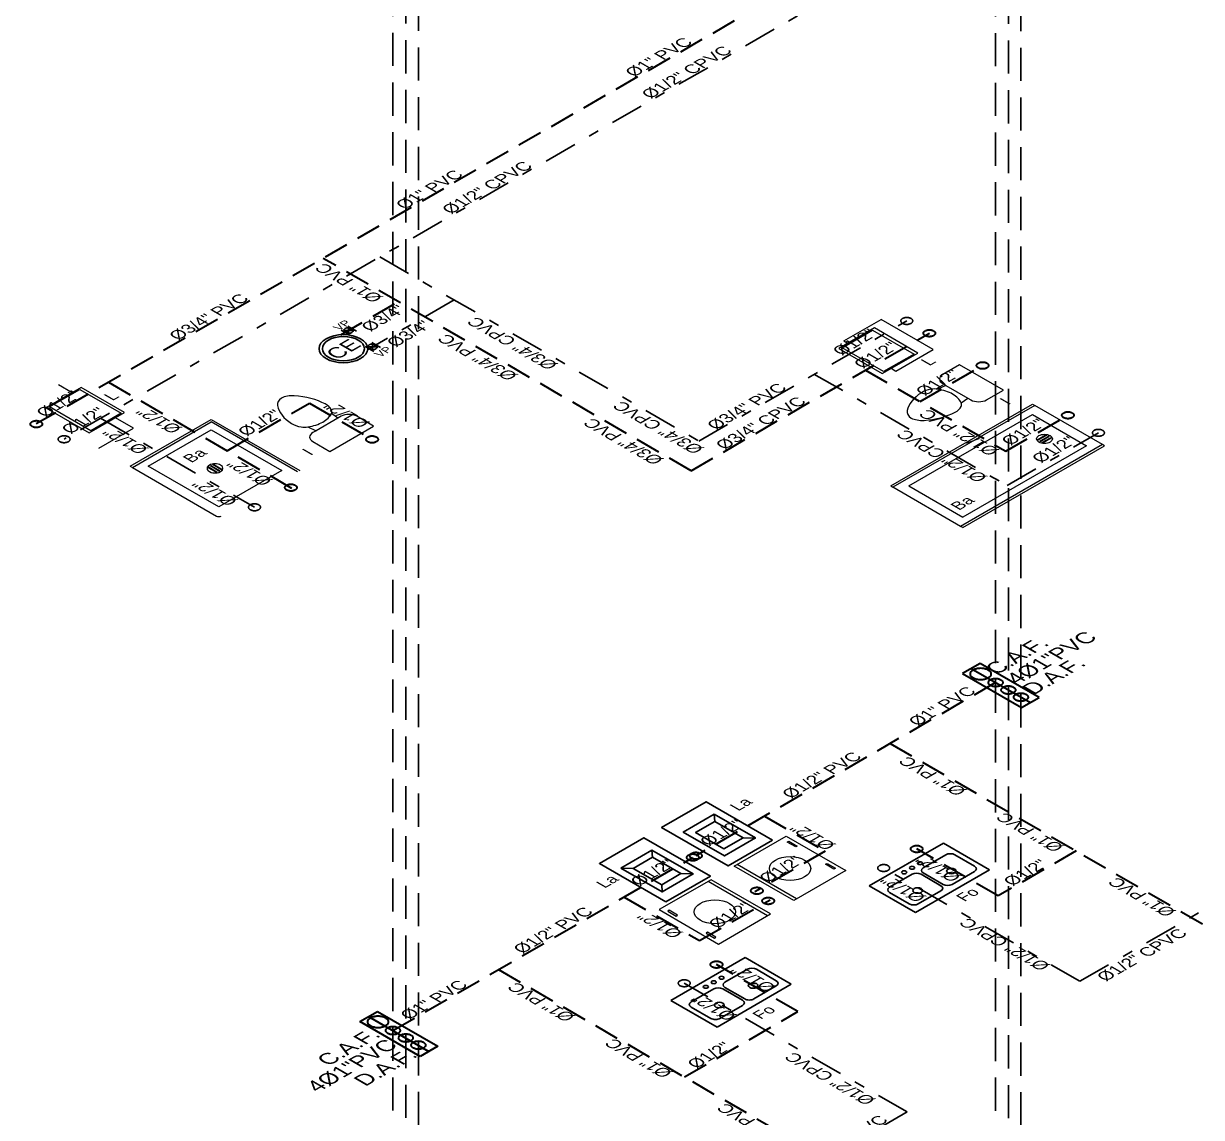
# Model space of a CAD drawing. Header units: feet. Extents: x 1019 to 2236, y -546 to 122.
# Drawn here: x 1084.36 to 1095.64, y -342.97 to -332.5 of the extents above; entities that cross this region are included whole.
import ezdxf

# ---------------------------------------------------------------- set-up
doc = ezdxf.new("R2010")
doc.units = ezdxf.units.FT
doc.header["$LTSCALE"] = 0.05
doc.header["$MEASUREMENT"] = 0
for name, pattern in [('CONTINUA', [0]), ('DASHDOT', [25.4, 12.7, -6.35, 0, -6.35]), ('HIDDEN', [9.525, 6.35, -3.175])]:
    doc.linetypes.add(name, pattern=pattern)
for name, color, linetype, lineweight in [('AGUA POTABLE', 5, 'HIDDEN', 35), ('AGUAFRIA', 5, 'HIDDEN', 30), ('COCINA', 8, 'Continuous', 25), ('FURN', 8, 'Continuous', 9), ('I-FURN', 8, 'Continuous', 0), ('P-SANR-FIXT', 8, 'Continuous', 9)]:
    doc.layers.add(name, color=color, linetype=linetype, lineweight=lineweight)
doc.layers.add('AGUA_CALIENTE', color=1, linetype='DASHDOT')
doc.layers.add('TEXXT', color=2, linetype='Continuous')
doc.styles.add('DAMIAN', font='arial.ttf', dxfattribs={"height": 0.12})

# ---------------------------------------------------------------- blocks, each defined once
blk = doc.blocks.new('A$C2C3967B4')
at = {"layer": 'COCINA'}
for p, q in [((0.8382, 0.5199), (0, 0.5199)), ((0, 0.5199), (0, 0)), ((0.8382, 0), (0.8382, 0.5199)), ((0.3556, 0.3929), (0.1016, 0.3929)), ((0.7366, 0.3929), (0.4826, 0.3929)), ((0.0508, 0.3421), (0.0508, 0.1189)), ((0.4064, 0.1189), (0.4064, 0.3421)), ((0.4318, 0.3421), (0.4318, 0.1189)), ((0.7874, 0.1189), (0.7874, 0.3421)), ((0.1016, 0.0681), (0.3556, 0.0681)), ((0.4826, 0.0681), (0.7366, 0.0681)), ((0, 0), (0.8382, 0))]:
    blk.add_line(p, q, dxfattribs=at)
for centre, radius in [((0.3302, 0.4564), 0.0201), ((0.4191, 0.4564), 0.0201), ((0.508, 0.4564), 0.0201), ((0.2286, 0.2024), 0.0381), ((0.6096, 0.2024), 0.0381)]:
    blk.add_circle(centre, radius, dxfattribs=at)
for centre, start, end in [((0.1016, 0.3421), 90, 180), ((0.3556, 0.3421), 0, 90), ((0.4826, 0.3421), 90, 180), ((0.7366, 0.3421), 0, 90), ((0.1016, 0.1189), 180, 270), ((0.3556, 0.1189), 270, 0), ((0.4826, 0.1189), 180, 270), ((0.7366, 0.1189), 270, 0)]:
    blk.add_arc(centre, 0.0508, start, end, dxfattribs=at)
blk = doc.blocks.new('bath_sink_6127 - bath_sink_6127-542651-Nivel 1')
at = {"layer": 'I-FURN'}
for p, q in [((0.2933, 0.2442), (0.2933, 0.4)), ((0.3949, 0.2442), (-0.0052, 0.2442)), ((-0.0052, 0.2442), (-0.0052, -0.2448)), ((0.0254, -0.2336), (0.0254, 0.233)), ((0.0254, 0.233), (0.3695, 0.233)), ((0.3695, 0.233), (0.3695, -0.2336)), ((0.3949, -0.2448), (0.3949, 0.2442)), ((-0.0052, -0.2448), (0.3949, -0.2448)), ((0.3695, -0.2336), (0.0254, -0.2336)), ((0.2933, -0.448), (0.2933, -0.2448)), ((-0.1, -0.448), (0.2933, -0.448))]:
    blk.add_line(p, q, dxfattribs=at)
blk = doc.blocks.new('Toilet_-_Tank_-_3D_4840 - 17_ High_ Seat Not Visible-536545-Nivel 1')
at = {"layer": 'P-SANR-FIXT'}
for p, q in [((0.2476, 0.4889), (-0.2476, 0.4889)), ((-0.2476, 0.4889), (-0.2476, 0.2984)), ((0.2476, 0.2984), (0.2476, 0.4889)), ((-0.1587, 0.2096), (-0.1228, 0.2096)), ((-0.1228, 0.2096), (-0.1323, 0.127)), ((-0.1228, 0.2096), (0.1228, 0.2096)), ((0.1323, 0.127), (0.1228, 0.2096)), ((0.1228, 0.2096), (0.1588, 0.2096))]:
    blk.add_line(p, q, dxfattribs=at)
for centre, radius, start, end in [((-0.1587, 0.2984), 0.0889, 180, 270), ((0.1588, 0.2984), 0.0889, 270, 360), ((-0.0827, 0.0408), 0.0995, 119.89806, 151.05961), ((0.0005, -0.104), 0.2664, 90.10194, 119.89806), ((-0.0005, -0.104), 0.2664, 60.10194, 89.89806), ((0.0827, 0.0408), 0.0995, 28.94039, 60.10194), ((-0.0233, 0.0079), 0.1674, 151.05961, 182.70905), ((0.0233, 0.0079), 0.1674, 357.29095, 28.94039), ((0.2505, 0.0209), 0.4415, 182.70905, 218.50584), ((-0.2505, 0.0209), 0.4415, 321.49416, 357.29095), ((0.0113, -0.1694), 0.1359, 218.50584, 265.21903), ((-0.0113, -0.1694), 0.1359, 274.78097, 321.49416)]:
    blk.add_arc(centre, radius, start, end, dxfattribs=at)
blk = doc.blocks.new('Shower_Stall_9385 - 1-684532-Nivel 1')
at = {"layer": 'P-SANR-FIXT'}
for p, q in [((-0.5762, 0.5334), (0.4238, 0.5334)), ((-0.5762, -0.381), (-0.5762, 0.5334)), ((0.4238, 0.508), (-0.5508, 0.508)), ((-0.5508, -0.381), (-0.5508, 0.508)), ((-0.4746, -0.2794), (-0.4746, 0.4318)), ((-0.4746, 0.4318), (0.3222, 0.4318)), ((0.3222, 0.4318), (0.3222, -0.2794)), ((-0.1208, 0.1079), (-0.0316, 0.1079)), ((-0.0316, 0.0991), (-0.1208, 0.0991)), ((-0.1208, 0.0806), (-0.0316, 0.0806)), ((-0.0316, 0.0718), (-0.1208, 0.0718)), ((-0.1208, 0.0533), (-0.0316, 0.0533)), ((-0.0316, 0.0445), (-0.1208, 0.0445)), ((0.3222, -0.2794), (-0.4746, -0.2794)), ((-0.5762, -0.381), (-0.5508, -0.381)), ((-0.5508, -0.381), (0.3984, -0.381))]:
    blk.add_line(p, q, dxfattribs=at)
for centre, radius, start, end in [((-0.0762, 0.0762), 0.0635, 360, 180), ((-0.0762, 0.0762), 0.0635, 0, 180), ((-0.1208, 0.1035), 0.00444, 90, 270), ((-0.0316, 0.1035), 0.00444, 270, 90), ((-0.0762, 0.0762), 0.0635, 180, 360), ((-0.0762, 0.0762), 0.0635, 180, 360), ((-0.1208, 0.0762), 0.00444, 90, 270), ((-0.1208, 0.0489), 0.00444, 90, 270), ((-0.0316, 0.0762), 0.00444, 270, 90), ((-0.0316, 0.0489), 0.00444, 270, 90), ((0.3984, -0.3556), 0.0254, 270, 360)]:
    blk.add_arc(centre, radius, start, end, dxfattribs=at)
blk = doc.blocks.new('bath_sink_6127 - bath_sink_6127-V2-Nivel 1')
at = {"layer": 'I-FURN'}
for p, q in [((0.2933, 0.2974), (-0.1268, 0.2974)), ((-0.1268, 0.2974), (-0.1268, -0.29)), ((0.2933, 0.2442), (0.2933, 0.2974)), ((0.3949, 0.2442), (-0.0052, 0.2442)), ((-0.0052, 0.2442), (-0.0052, -0.2448)), ((0.0254, -0.2336), (0.0254, 0.233)), ((0.0254, 0.233), (0.3695, 0.233)), ((0.3695, 0.233), (0.3695, -0.2336)), ((0.3949, -0.2448), (0.3949, 0.2442)), ((-0.0052, -0.2448), (0.3949, -0.2448)), ((0.3695, -0.2336), (0.0254, -0.2336)), ((0.2933, -0.29), (0.2933, -0.2448)), ((0.2933, -0.29), (-0.1268, -0.29))]:
    blk.add_line(p, q, dxfattribs=at)
blk = doc.blocks.new('A$C24CF40E6')
at = {"layer": 'P-SANR-FIXT', "extrusion": (-2.36783e-12, 8.94772e-16, -1)}
for p, q in [((0, 0.8144), (1.6, 0.8144)), ((1.6, 0.789), (0, 0.789)), ((1.6, 0.8144), (1.6, 0.789)), ((1.6, 0.0254), (1.6, 0.789)), ((0.1016, 0.7128), (1.4984, 0.7128)), ((1.4984, 0.7128), (1.4984, 0.1016)), ((1.2834, 0.4389), (1.3726, 0.4389)), ((1.3726, 0.4301), (1.2834, 0.4301)), ((1.2834, 0.4116), (1.3726, 0.4116)), ((1.3726, 0.4028), (1.2834, 0.4028)), ((1.2834, 0.3843), (1.3726, 0.3843)), ((1.3726, 0.3755), (1.2834, 0.3755)), ((1.4984, 0.1016), (0.1016, 0.1016))]:
    blk.add_line(p, q, dxfattribs=at)
at = {"layer": 'P-SANR-FIXT', "extrusion": (2.36783e-12, 8.94772e-16, -1)}
for p, q in [((0, 0.8144), (0, 0.789)), ((0, 0.0254), (0, 0.789)), ((0.1016, 0.7128), (0.1016, 0.1016))]:
    blk.add_line(p, q, dxfattribs=at)
at = {"layer": 'P-SANR-FIXT', "extrusion": (-2.36783e-12, -8.94772e-16, -1)}
for p, q in [((1.6, 0.0254), (0, 0.0254)), ((0, 0), (1.6, 0)), ((1.6, 0), (1.6, 0.0254))]:
    blk.add_line(p, q, dxfattribs=at)
at = {"layer": 'P-SANR-FIXT', "extrusion": (2.36783e-12, -8.94772e-16, -1)}
blk.add_line((0, 0), (0, 0.0254), dxfattribs=at)
at = {"layer": 'P-SANR-FIXT', "extrusion": (-2.36783e-12, 8.94772e-16, -1)}
for centre, radius, start, end in [((-1.328, 0.4072), 0.0635, 0, 180), ((-1.328, 0.4072), 0.0635, 0, 180), ((-1.328, 0.4072), 0.0635, 180, 0), ((-1.328, 0.4072), 0.0635, 180, 0), ((-1.2834, 0.4345), 0.00444, 270, 90), ((-1.2834, 0.4072), 0.00444, 270, 90), ((-1.2834, 0.3799), 0.00444, 270, 90), ((-1.3726, 0.4345), 0.00444, 90, 270), ((-1.3726, 0.4072), 0.00444, 90, 270), ((-1.3726, 0.3799), 0.00444, 90, 270)]:
    blk.add_arc(centre, radius, start, end, dxfattribs=at)

msp = doc.modelspace()

# ---------------------------------------------------------------- hatches: boundary and pattern name
at = {"layer": 'AGUA POTABLE', "ltscale": 3, "extrusion": (0, 0.816497, 0.57735)}
h = msp.add_hatch(color=256, dxfattribs=at)
h.dxf.hatch_style = 1
edge = h.paths.add_edge_path()
edge.add_arc((-1093.037, 206.466), 0.0573, -135, 225)
h = msp.add_hatch(color=256, dxfattribs=at)
h.dxf.hatch_style = 1
edge = h.paths.add_edge_path()
edge.add_arc((-1093.547, 207.001), 0.0573, -135, 225)
h = msp.add_hatch(color=256, dxfattribs=at)
h.dxf.hatch_style = 1
edge = h.paths.add_edge_path()
edge.add_arc((-1094.364, 207.826), 0.0573, -135, 225)
h = msp.add_hatch(color=256, dxfattribs=at)
h.dxf.hatch_style = 1
edge = h.paths.add_edge_path()
edge.add_arc((-1084.486, 207.972), 0.0573, -135, 225)
h = msp.add_hatch(color=256, dxfattribs=at)
h.dxf.hatch_style = 1
edge = h.paths.add_edge_path()
edge.add_arc((-1087.701, 208.226), 0.0573, -135, 225)
h = msp.add_hatch(color=256, dxfattribs=at)
h.dxf.hatch_style = 1
edge = h.paths.add_edge_path()
edge.add_arc((-1086.924, 209.026), 0.0573, -135, 225)
h = msp.add_hatch(color=256, dxfattribs=at)
h.dxf.hatch_style = 1
edge = h.paths.add_edge_path()
edge.add_arc((-1093.528, 192.889), 0.0985, 45, 405, ccw=False)
h = msp.add_hatch(color=256, dxfattribs=at)
h.dxf.hatch_style = 1
edge = h.paths.add_edge_path()
edge.add_arc((-1093.671, 193.033), 0.0685, 45, 405, ccw=False)
h = msp.add_hatch(color=256, dxfattribs=at)
h.dxf.hatch_style = 1
edge = h.paths.add_edge_path()
edge.add_arc((-1093.794, 193.156), 0.0685, 45, 405, ccw=False)
h = msp.add_hatch(color=256, dxfattribs=at)
h.dxf.hatch_style = 1
edge = h.paths.add_edge_path()
edge.add_arc((-1093.914, 193.275), 0.0685, 45, 405, ccw=False)
h = msp.add_hatch(color=256, dxfattribs=at)
h.dxf.hatch_style = 1
edge = h.paths.add_edge_path()
edge.add_arc((-1092.916, 195.792), 0.0573, 45, 405, ccw=False)
h = msp.add_hatch(color=256, dxfattribs=at)
h.dxf.hatch_style = 1
edge = h.paths.add_edge_path()
edge.add_arc((-1090.772, 195.932), 0.0573, -135, 225)
h = msp.add_hatch(color=256, dxfattribs=at)
h.dxf.hatch_style = 1
edge = h.paths.add_edge_path()
edge.add_arc((-1090.801, 195.904), 0.0573, 45, 405, ccw=False)
h = msp.add_hatch(color=256, dxfattribs=at)
h.dxf.hatch_style = 1
edge = h.paths.add_edge_path()
edge.add_arc((-1091.386, 196.485), 0.0573, 45, 405, ccw=False)
h = msp.add_hatch(color=256, dxfattribs=at)
h.dxf.hatch_style = 1
edge = h.paths.add_edge_path()
edge.add_arc((-1091.494, 196.654), 0.0573, -135, 225)
h = msp.add_hatch(color=256, dxfattribs=at)
h.dxf.hatch_style = 1
edge = h.paths.add_edge_path()
edge.add_arc((-1090.999, 197.709), 0.0573, -135, 225)
h = msp.add_hatch(color=256, dxfattribs=at)
h.dxf.hatch_style = 1
edge = h.paths.add_edge_path()
edge.add_arc((-1087.758, 198.659), 0.0985, -135, 225)
h = msp.add_hatch(color=256, dxfattribs=at)
h.dxf.hatch_style = 1
edge = h.paths.add_edge_path()
edge.add_arc((-1087.901, 198.803), 0.0685, -135, 225)
h = msp.add_hatch(color=256, dxfattribs=at)
h.dxf.hatch_style = 1
edge = h.paths.add_edge_path()
edge.add_arc((-1088.024, 198.926), 0.0685, -135, 225)
h = msp.add_hatch(color=256, dxfattribs=at)
h.dxf.hatch_style = 1
edge = h.paths.add_edge_path()
edge.add_arc((-1088.144, 199.045), 0.0685, -135, 225)
at = {"layer": 'AGUA_CALIENTE', "ltscale": 0.5, "extrusion": (0, 0.816497, 0.57735)}
h = msp.add_hatch(color=256, dxfattribs=at)
h.dxf.hatch_style = 1
edge = h.paths.add_edge_path()
edge.add_arc((-1092.821, 206.262), 0.0573, -135, 225)
h = msp.add_hatch(color=256, dxfattribs=at)
h.dxf.hatch_style = 1
edge = h.paths.add_edge_path()
edge.add_arc((-1094.656, 208.117), 0.0573, -135, 225)
h = msp.add_hatch(color=256, dxfattribs=at)
h.dxf.hatch_style = 1
edge = h.paths.add_edge_path()
edge.add_arc((-1084.752, 208.224), 0.0573, -135, 225)
h = msp.add_hatch(color=256, dxfattribs=at)
h.dxf.hatch_style = 1
edge = h.paths.add_edge_path()
edge.add_arc((-1086.575, 209.352), 0.0573, -135, 225)
h = msp.add_hatch(color=256, dxfattribs=at)
h.dxf.hatch_style = 1
edge = h.paths.add_edge_path()
edge.add_arc((-1092.6, 196.108), 0.0573, 45, 405, ccw=False)
h = msp.add_hatch(color=256, dxfattribs=at)
h.dxf.hatch_style = 1
edge = h.paths.add_edge_path()
edge.add_arc((-1090.69, 198.019), 0.0573, -135, 225)
at = {"layer": 'TEXXT', "extrusion": (0, 0.816497, 0.57735)}
h = msp.add_hatch(color=256, dxfattribs=at)
h.dxf.hatch_style = 1
h.paths.add_polyline_path([(-1087.476, 206.374), (-1087.476, 206.42), (-1087.522, 206.42, 0.198912), (-1087.509, 206.387, 0.198912)])
h = msp.add_hatch(color=256, dxfattribs=at)
h.dxf.hatch_style = 1
h.paths.add_polyline_path([(-1087.476, 206.42), (-1087.431, 206.42, 0.198912), (-1087.444, 206.452, 0.198912), (-1087.476, 206.465)])
h = msp.add_hatch(color=256, dxfattribs=at)
h.dxf.hatch_style = 1
h.paths.add_polyline_path([(-1087.706, 206.691), (-1087.66, 206.691, 0.198912), (-1087.674, 206.723, 0.198912), (-1087.706, 206.737)])
h = msp.add_hatch(color=256, dxfattribs=at)
h.dxf.hatch_style = 1
h.paths.add_polyline_path([(-1087.706, 206.646), (-1087.706, 206.691), (-1087.751, 206.691, 0.198912), (-1087.738, 206.659, 0.198912)])

# ---------------------------------------------------------------- linework, layer by layer
at = {"layer": 'AGUA POTABLE', "ltscale": 0.75, "extrusion": (0, 0.816497, 0.57735)}
for p, q in [((1091.788, -332.119, 10.925), (1084.486, -336.335, 16.888)), ((1090.756, -336.782, 17.52), (1087.234, -334.749, 14.644)), ((1087.401, -335.482, 15.681), (1087.953, -335.164, 15.231)), ((1090.756, -336.782, 17.52), (1093.037, -335.466, 15.658)), ((1092.425, -335.819, 16.157), (1093.769, -336.595, 17.254)), ((1092.948, -336.121, 16.584), (1093.547, -335.775, 16.095)), ((1085.178, -335.936, 16.323), (1086.953, -336.961, 17.772)), ((1086.312, -336.591, 17.249), (1087.101, -336.135, 16.605)), ((1087.101, -336.135, 16.605), (1087.701, -336.482, 17.095)), ((1093.769, -336.595, 17.254), (1094.364, -336.251, 16.769)), ((1093.671, -338.811, -3.16), (1090.801, -340.469, -0.816)), ((1092.661, -339.394, -2.335), (1095.789, -341.2, 0.219)), ((1091.458, -340.089, -1.353), (1092.041, -340.425, -0.877)), ((1087.901, -342.142, 1.552), (1090.772, -340.485, -0.792)), ((1092.041, -340.425, -0.877), (1091.365, -340.815, -0.325)), ((1093.695, -340.854, -0.271), (1092.916, -340.404, -0.907)), ((1094.442, -340.423, -0.88), (1093.695, -340.854, -0.271)), ((1090.114, -340.865, -0.255), (1090.836, -341.281, 0.334)), ((1090.836, -341.281, 0.334), (1091.514, -340.89, -0.219)), ((1091.778, -341.961, 1.295), (1090.999, -341.511, 0.658)), ((1088.912, -341.559, 0.727), (1091.788, -343.22, 3.076)), ((1090.693, -342.587, 2.181), (1091.778, -341.961, 1.295))]:
    msp.add_line(p, q, dxfattribs=at)
at = {"layer": 'AGUA POTABLE', "ltscale": 3, "extrusion": (0, 0.816497, 0.57735)}
for p, q in [((1093.438, -338.676, -3.35), (1094.005, -339.002, -2.89)), ((1087.668, -342.008, 1.361), (1088.244, -342.342, 1.834))]:
    msp.add_line(p, q, dxfattribs=at)
at = {"layer": 'AGUA POTABLE', "ltscale": 3, "extrusion": (0, 0.816497, 0.57735), "elevation": -278.462}
for points in [[(-1093.523, 192.715), (-1093.353, 192.884), (-1093.92, 193.448), (-1094.089, 193.278)], [(-1087.583, 198.654), (-1087.753, 198.485), (-1088.329, 199.064), (-1088.16, 199.234)]]:
    msp.add_lwpolyline(points, close=True, dxfattribs=at)
at = {"layer": 'AGUA POTABLE', "ltscale": 3, "extrusion": (0, 0.816497, 0.57735)}
for centre, radius in [((-1093.037, 206.466, -264.867), 0.0573), ((-1093.547, 207.001, -264.867), 0.0573), ((-1084.486, 207.972, -264.867), 0.0573), ((-1094.364, 207.826, -264.867), 0.0573), ((-1087.701, 208.226, -264.867), 0.0573), ((-1086.924, 209.026, -264.867), 0.0573), ((-1093.528, 192.889, -278.462), 0.0985), ((-1093.671, 193.033, -278.462), 0.0685), ((-1093.794, 193.156, -278.462), 0.0685), ((-1093.914, 193.275, -278.462), 0.0685), ((-1092.916, 195.792, -278.462), 0.0573), ((-1090.772, 195.932, -278.462), 0.0573), ((-1090.801, 195.904, -278.462), 0.0573), ((-1091.386, 196.485, -278.462), 0.0573), ((-1091.494, 196.654, -278.462), 0.0573), ((-1090.999, 197.709, -278.462), 0.0573), ((-1087.758, 198.659, -278.462), 0.0985), ((-1087.901, 198.803, -278.462), 0.0685), ((-1088.024, 198.926, -278.462), 0.0685), ((-1088.144, 199.045, -278.462), 0.0685)]:
    msp.add_circle(centre, radius, dxfattribs=at)
at = {"layer": 'AGUA_CALIENTE', "ltscale": 0.5, "extrusion": (0, 0.816497, 0.57735)}
for p, q in [((1092.824, -331.821, 10.503), (1084.752, -336.481, 17.094)), ((1087.775, -334.736, 14.625), (1090.829, -336.498, 17.118)), ((1088.486, -335.146, 15.205), (1087.658, -335.624, 15.881)), ((1090.829, -336.498, 17.118), (1092.821, -335.348, 15.491)), ((1091.932, -335.857, 16.211), (1093.781, -336.924, 17.721)), ((1085.1, -336.28, 16.81), (1086.575, -337.132, 18.014)), ((1093.781, -336.924, 17.721), (1094.656, -336.419, 17.006)), ((1094.479, -341.671, 0.885), (1102.838, -336.845, -5.939)), ((1094.479, -341.671, 0.885), (1092.6, -340.586, -0.649)), ((1092.824, -342.922, 2.654), (1090.69, -341.69, 0.911)), ((1092.824, -342.922, 2.654), (1084.752, -347.582, 9.244))]:
    msp.add_line(p, q, dxfattribs=at)
for centre in [(-1092.821, 206.262, -264.867), (-1094.656, 208.117, -264.867), (-1084.752, 208.224, -264.867), (-1086.575, 209.352, -264.867), (-1092.6, 196.108, -278.462), (-1090.69, 198.019, -278.462)]:
    msp.add_circle(centre, 0.0573, dxfattribs=at)
at = {"layer": 'AGUAFRIA', "extrusion": (0, 0.816497, 0.57735)}
for p, q in [((1093.671, -351.007, -11.783), (1093.671, -327.815, 4.616)), ((1093.794, -351.078, -11.683), (1093.794, -327.886, 4.716)), ((1093.914, -351.147, -11.585), (1093.914, -327.955, 4.814)), ((1087.901, -354.338, -7.072), (1087.901, -331.112, 9.351)), ((1088.024, -354.409, -6.972), (1088.024, -331.183, 9.452)), ((1088.144, -354.478, -6.874), (1088.144, -331.252, 9.549))]:
    msp.add_line(p, q, dxfattribs=at)
at = {"layer": 'AGUAFRIA', "color": 3, "linetype": 'CONTINUA', "extrusion": (0, 0.816497, 0.57735)}
for radius in [0.233, 0.201]:
    msp.add_circle((-1087.426, 206.722, -264.867), radius, dxfattribs=at)
at = {"layer": 'COCINA', "extrusion": (-1.67407e-12, -0.816497, -0.57735)}
for p, q in [((1090.977, -340.071, -1.377), (1090.982, -340.14, -1.281)), ((1091.11, -340.565, -0.679), (1091.536, -340.319, -1.026)), ((1091.372, -340.299, -1.055), (1091.254, -340.296, -1.059))]:
    msp.add_line(p, q, dxfattribs=at)
at = {"layer": 'COCINA', "extrusion": (-1.67494e-12, -0.816497, -0.57735)}
for p, q in [((1090.381, -340.415, -0.891), (1090.386, -340.484, -0.794)), ((1090.084, -340.587, -0.648), (1090.202, -340.59, -0.644)), ((1090.94, -340.663, -0.54), (1090.514, -340.909, -0.192)), ((1090.776, -340.643, -0.568), (1090.657, -340.64, -0.572)), ((1090.479, -340.815, -0.326), (1090.474, -340.747, -0.422))]:
    msp.add_line(p, q, dxfattribs=at)
at = {"layer": 'COCINA', "extrusion": (-1.67407e-12, -0.816497, -0.57735), "elevation": 278.462}
for points in [[(1091.536, 195.645), (1091.11, 196.072), (1090.473, 195.435), (1090.899, 195.009)], [(1090.977, 195.215), (1090.68, 195.513), (1091.075, 195.908), (1091.372, 195.61)], [(1090.982, 195.334), (1090.799, 195.518), (1091.07, 195.789), (1091.254, 195.605)]]:
    msp.add_lwpolyline(points, close=True, dxfattribs=at)
at = {"layer": 'COCINA', "extrusion": (-1.67494e-12, -0.816497, -0.57735), "elevation": 278.462}
for points in [[(1090.514, 196.667), (1090.94, 196.241), (1090.303, 195.605), (1089.877, 196.031)], [(1090.084, 196.109), (1090.381, 195.812), (1090.776, 196.206), (1090.479, 196.504)], [(1090.202, 196.114), (1090.386, 195.93), (1090.657, 196.201), (1090.474, 196.385)]]:
    msp.add_lwpolyline(points, close=True, dxfattribs=at)
at = {"layer": 'FURN', "extrusion": (0, 0.816497, 0.57735)}
for p, q in [((1091.169, -340.57, -0.672), (1091.667, -340.282, -1.079)), ((1091.667, -340.282, -1.079), (1092.236, -340.611, -0.614)), ((1091.738, -340.898, -0.208), (1091.169, -340.57, -0.672)), ((1091.766, -340.882, -0.231), (1091.197, -340.554, -0.695)), ((1092.236, -340.611, -0.614), (1091.738, -340.898, -0.208)), ((1090.947, -340.698, -0.491), (1090.449, -340.985, -0.085)), ((1091.488, -341.043, -0.004), (1090.919, -340.714, -0.468)), ((1091.516, -341.026, -0.026), (1090.947, -340.698, -0.491)), ((1090.449, -340.985, -0.085), (1091.018, -341.314, 0.38)), ((1091.018, -341.314, 0.38), (1091.516, -341.026, -0.026))]:
    msp.add_line(p, q, dxfattribs=at)
at = {"layer": 'FURN', "ltscale": 0.02, "extrusion": (0, 0.816497, 0.57735)}
for p, q in [((1091.677, -340.338, -1), (1091.691, -340.33, -1.011)), ((1091.757, -340.385, -0.934), (1091.677, -340.338, -1)), ((1091.691, -340.33, -1.011), (1091.772, -340.376, -0.946)), ((1091.772, -340.376, -0.946), (1091.757, -340.385, -0.934)), ((1092.043, -340.55, -0.7), (1092.058, -340.542, -0.712)), ((1092.123, -340.596, -0.635), (1092.043, -340.55, -0.7)), ((1092.058, -340.542, -0.712), (1092.138, -340.588, -0.647)), ((1092.138, -340.588, -0.647), (1092.123, -340.596, -0.635)), ((1090.547, -340.991, -0.077), (1090.532, -340.999, -0.065)), ((1090.532, -340.999, -0.065), (1090.613, -341.046, 0.001)), ((1090.627, -341.037, -0.011), (1090.547, -340.991, -0.077)), ((1090.613, -341.046, 0.001), (1090.627, -341.037, -0.011)), ((1090.913, -341.202, 0.222), (1090.899, -341.211, 0.234)), ((1090.899, -341.211, 0.234), (1090.979, -341.257, 0.3)), ((1090.993, -341.249, 0.288), (1090.913, -341.202, 0.222)), ((1090.979, -341.257, 0.3), (1090.993, -341.249, 0.288))]:
    msp.add_line(p, q, dxfattribs=at)
for centre in [(-1091.703, 196.115, -278.462), (-1090.983, 196.835, -278.462)]:
    msp.add_circle(centre, 0.198, dxfattribs=at)
at = {"layer": 'TEXXT', "extrusion": (0, 0.816497, 0.57735)}
for p, q in [((1087.469, -335.399, 15.563), (1087.553, -335.446, 15.63)), ((1087.476, -335.465, 15.657), (1087.476, -335.413, 15.583)), ((1087.405, -335.436, 15.616), (1087.488, -335.483, 15.683)), ((1087.431, -335.439, 15.62), (1087.522, -335.439, 15.62)), ((1087.634, -335.593, 15.838), (1087.718, -335.64, 15.904)), ((1087.66, -335.596, 15.842), (1087.751, -335.596, 15.842)), ((1087.699, -335.556, 15.785), (1087.782, -335.603, 15.852)), ((1087.706, -335.622, 15.879), (1087.706, -335.57, 15.805))]:
    msp.add_line(p, q, dxfattribs=at)
for centre in [(-1087.476, 206.42, -264.867), (-1087.706, 206.691, -264.867)]:
    msp.add_circle(centre, 0.0455, dxfattribs=at)

# ---------------------------------------------------------------- block references
at = {"extrusion": (0, 0.816497, 0.57735), "xscale": 1.200000000000001, "yscale": 1.200000000000001, "zscale": 1.200000000000001, "rotation": 225}
msp.add_blockref('A$C24CF40E6', (-1093.358, 209.69, -264.867), dxfattribs=at)
at = {"extrusion": (1.68305e-12, -0.816497, -0.57735), "xscale": -1.2, "yscale": 1.2, "zscale": 1.2, "rotation": 135.0000000000681}
msp.add_blockref('A$C2C3967B4', (1092.903, 196.847, 278.462), dxfattribs=at)
at = {"extrusion": (1.66244e-12, -0.816497, -0.57735), "xscale": 1.2, "yscale": 1.2, "zscale": 1.2, "rotation": 135.0000000000674}
msp.add_blockref('A$C2C3967B4', (1091.715, 198.035, 278.462), dxfattribs=at)
at = {"layer": 'I-FURN', "extrusion": (-1.67494e-12, -0.816497, -0.57735), "xscale": -1.2, "yscale": 1.2, "zscale": 1.2}
for name, p, rotation in [('bath_sink_6127 - bath_sink_6127-V2-Nivel 1', (1092.714, 206.591, 264.867), 314.9999999999322), ('bath_sink_6127 - bath_sink_6127-542651-Nivel 1', (1084.788, 207.908, 264.867), 134.9999999999321)]:
    msp.add_blockref(name, p, dxfattribs=dict(at, rotation=rotation))
at = {"layer": 'P-SANR-FIXT', "extrusion": (-1.67494e-12, -0.816497, -0.57735), "xscale": -1.2, "yscale": 1.2, "zscale": 1.2}
for name, p, rotation in [('Toilet_-_Tank_-_3D_4840 - 17_ High_ Seat Not Visible-536545-Nivel 1', (1093.122, 207.614, 264.867), 224.9999999999322), ('Toilet_-_Tank_-_3D_4840 - 17_ High_ Seat Not Visible-536545-Nivel 1', (1087.091, 207.8, 264.867), 314.9999999999322), ('Shower_Stall_9385 - 1-684532-Nivel 1', (1086.197, 208.836, 264.867), 224.9999999999322)]:
    msp.add_blockref(name, p, dxfattribs=dict(at, rotation=rotation))

# ---------------------------------------------------------------- texts
at = {"layer": 'TEXXT', "extrusion": (0, 0.816497, 0.57735), "style": 'DAMIAN'}
for s, insert, char_height, width, attachment_point, text_direction in [('\\A1;{\\fArial|b0|i0|c238|p34;%%C}1{\\fArial|b0|i0|c238|p34;"} PVC', (1090.68, -332.627, 11.644), 0.144, 3.4848, 3, (0.707107, 0.408248, -0.57735)), ('\\A1;{\\fArial|b0|i0|c238|p34;%%C}1/2{\\fArial|b0|i0|c238|p34;"} CPVC', (1091.058, -332.708, 11.758), 0.144, 3.4848, 3, (0.707107, 0.408248, -0.57735)), ('\\A1;{\\fArial|b0|i0|c238|p34;%%C}1/2{\\fArial|b0|i0|c238|p34;"} CPVC', (1089.147, -333.812, 13.318), 0.144, 3.4848, 3, (0.707107, 0.408248, -0.57735)), ('\\A1;{\\fArial|b0|i0|c238|p34;%%C}1{\\fArial|b0|i0|c238|p34;"} PVC', (1088.484, -333.895, 13.436), 0.144, 3.4848, 3, (0.707107, 0.408248, -0.57735)), ('\\A1;{\\fArial|b0|i0|c238|p34;%%C}1{\\fArial|b0|i0|c238|p34;"} PVC', (1087.14, -334.849, 14.785), 0.144, 3.4848, 3, (-0.707107, 0.408248, -0.57735)), ('\\A1;{\\fArial|b0|i0|c238|p34;%%C}3/4{\\fArial|b0|i0|c238|p34;"} PVC', (1086.431, -335.08, 15.112), 0.144, 3.4848, 3, (0.707107, 0.408248, -0.57735)), ('\\A1;{\\fArial|b0|i0|c238|p34;%%C}3/4{\\fArial|b0|i0|c238|p34;"}  ', (1087.939, -335.188, 15.264), 0.144, 3.4848, 3, (0.707107, 0.408248, -0.57735)), ('VP', (1087.318, -335.406, 15.573), 0.0943, 1.46362, 1, (0.707107, 0.408248, -0.57735)), ('\\A1;{\\fArial|b0|i0|c238|p34;%%C}3/4{\\fArial|b0|i0|c238|p34;"}  ', (1088.183, -335.337, 15.476), 0.144, 3.4848, 3, (0.707107, 0.408248, -0.57735)), ('\\A1;{\\fArial|b0|i0|c238|p34;%%C}3/4{\\fArial|b0|i0|c238|p34;"} CPVC', (1088.596, -335.364, 15.514), 0.144, 3.4848, 3, (-0.707107, 0.408248, -0.57735)), ('\\A1;{\\fArial|b0|i0|c238|p34;%%C}1/2{\\fArial|b0|i0|c238|p34;"}  ', (1092.094, -335.624, 15.881), 0.144, 3.4848, 1, (0.707107, 0.408248, -0.57735)), ('CE', (1087.243, -335.652, 15.921), 0.1752, 2.71814, 1, (0.707107, 0.408248, -0.57735)), ('\\A1;{\\fArial|b0|i0|c238|p34;%%C}3/4{\\fArial|b0|i0|c238|p34;"} PVC', (1088.314, -335.527, 15.744), 0.144, 3.4848, 3, (-0.707107, 0.408248, -0.57735)), ('VP', (1087.713, -335.66, 15.933), 0.0943, 1.46362, 1, (0.707107, 0.408248, -0.57735)), ('\\A1;{\\fArial|b0|i0|c238|p34;%%C}1/2{\\fArial|b0|i0|c238|p34;"}  ', (1092.297, -335.749, 16.058), 0.144, 3.4848, 1, (0.707107, 0.408248, -0.57735)), (' L', (1092.907, -335.749, 16.059), 0.132, 3.4848, 1, (0.707107, 0.408248, -0.57735)), ('\\A1;{\\fArial|b0|i0|c238|p34;%%C}1/2{\\fArial|b0|i0|c238|p34;"}  ', (1092.889, -336.011, 16.428), 0.144, 3.4848, 1, (0.707107, 0.408248, -0.57735)), ('\\A1;{\\fArial|b0|i0|c238|p34;%%C}3/4{\\fArial|b0|i0|c238|p34;"} PVC', (1091.582, -335.937, 16.324), 0.144, 3.4848, 3, (0.707107, 0.408248, -0.57735)), ('\\A1;{\\fArial|b0|i0|c238|p34;%%C}1/2{\\fArial|b0|i0|c238|p34;"}  ', (1084.468, -336.215, 16.718), 0.144, 3.4848, 1, (0.707107, 0.408248, -0.57735)), (' L', (1085.085, -336.083, 16.531), 0.132, 3.4848, 1, (0.707107, 0.408248, -0.57735)), ('\\A1;{\\fArial|b0|i0|c238|p34;%%C}3/4{\\fArial|b0|i0|c238|p34;"} CPVC', (1091.768, -336.067, 16.508), 0.144, 3.4848, 3, (0.707107, 0.408248, -0.57735)), (' I', (1093.662, -336.122, 16.586), 0.132, 3.4848, 1, (0.707107, 0.408248, -0.57735)), ('\\A1;{\\fArial|b0|i0|c238|p34;%%C}1/2{\\fArial|b0|i0|c238|p34;"}  ', (1084.71, -336.375, 16.943), 0.144, 3.4848, 1, (0.707107, 0.408248, -0.57735)), ('\\A1;{\\fArial|b0|i0|c238|p34;%%C}1/2{\\fArial|b0|i0|c238|p34;"}  ', (1085.788, -336.433, 17.026), 0.144, 3.4848, 1, (-0.707107, 0.408248, -0.57735)), ('\\A1;{\\fArial|b0|i0|c238|p34;%%C}1/2{\\fArial|b0|i0|c238|p34;"}  ', (1086.398, -336.397, 16.975), 0.144, 3.4848, 1, (0.707107, 0.408248, -0.57735)), ('\\A1;{\\fArial|b0|i0|c238|p34;%%C}1/2{\\fArial|b0|i0|c238|p34;"}  ', (1087.584, -336.381, 16.952), 0.144, 3.4848, 1, (-0.707107, 0.408248, -0.57735)), ('\\A1;{\\fArial|b0|i0|c238|p34;%%C}3/4{\\fArial|b0|i0|c238|p34;"} CPVC', (1089.992, -336.17, 16.654), 0.144, 3.4848, 3, (-0.707107, 0.408248, -0.57735)), ('\\A1;{\\fArial|b0|i0|c238|p34;%%C}1/2{\\fArial|b0|i0|c238|p34;"} PVC', (1092.923, -336.247, 16.762), 0.144, 3.4848, 3, (-0.707107, 0.408248, -0.57735)), ('\\A1;{\\fArial|b0|i0|c238|p34;%%C}3/4{\\fArial|b0|i0|c238|p34;"} PVC', (1089.71, -336.333, 16.884), 0.144, 3.4848, 3, (-0.707107, 0.408248, -0.57735)), ('\\A1;{\\fArial|b0|i0|c238|p34;%%C}1/2{\\fArial|b0|i0|c238|p34;"}  ', (1093.71, -336.485, 17.099), 0.144, 3.4848, 1, (0.707107, 0.408248, -0.57735)), ('\\A1;{\\fArial|b0|i0|c238|p34;%%C}1/2{\\fArial|b0|i0|c238|p34;"}  ', (1085.468, -336.631, 17.306), 0.144, 3.4848, 1, (-0.707107, 0.408248, -0.57735)), ('\\A1;{\\fArial|b0|i0|c238|p34;%%C}1/2{\\fArial|b0|i0|c238|p34;"} CPVC', (1092.708, -336.442, 17.038), 0.144, 3.4848, 3, (-0.707107, 0.408248, -0.57735)), ('\\A1;{\\fArial|b0|i0|c238|p34;%%C}1/2{\\fArial|b0|i0|c238|p34;"}  ', (1094.002, -336.653, 17.337), 0.144, 3.4848, 1, (0.707107, 0.408248, -0.57735)), (' Ba', (1085.841, -336.677, 17.371), 0.132, 3.4848, 1, (0.707107, 0.408248, -0.57735)), (' I', (1086.983, -336.607, 17.271), 0.132, 3.4848, 1, (0.707107, 0.408248, -0.57735)), ('\\A1;{\\fArial|b0|i0|c238|p34;%%C}1/2{\\fArial|b0|i0|c238|p34;"}  ', (1086.656, -336.934, 17.734), 0.144, 3.4848, 1, (-0.707107, 0.408248, -0.57735)), ('\\A1;{\\fArial|b0|i0|c238|p34;%%C}1/2{\\fArial|b0|i0|c238|p34;"}  ', (1086.324, -337.126, 18.005), 0.144, 3.4848, 1, (-0.707107, 0.408248, -0.57735)), (' Ba', (1093.191, -337.132, 18.014), 0.132, 3.4848, 1, (0.707107, 0.408248, -0.57735)), ('\\A1;4{\\fArial|b0|i0|c238|p34;%%C}1{\\fArial|b0|i0|c238|p34;"PVC } {\\fArial|b0|i0|c186|p34; }', (1094.206, -338.573, -3.496), 0.18252, 3.68082, 5, (0.707107, 0.408248, -0.57735)), ('\\A1;C.A.F.{\\fArial|b0|i0|c186|p34; }', (1093.876, -338.555, -3.522), 0.18252, 3.68082, 5, (0.707107, 0.408248, -0.57735)), ('\\A1;D.A.F.{\\fArial|b0|i0|c186|p34; }', (1094.228, -338.748, -3.248), 0.18252, 3.68082, 5, (0.707107, 0.408248, -0.57735)), ('\\A1;{\\fArial|b0|i0|c238|p34;%%C}1{\\fArial|b0|i0|c238|p34;"} PVC', (1092.821, -339.172, -2.649), 0.144, 3.4848, 1, (0.707107, 0.408248, -0.57735)), ('\\A1;{\\fArial|b0|i0|c238|p34;%%C}1/2{\\fArial|b0|i0|c238|p34;"} PVC', (1091.609, -339.866, -1.668), 0.144, 3.4848, 1, (0.707107, 0.408248, -0.57735)), ('\\A1;{\\fArial|b0|i0|c238|p34;%%C}1{\\fArial|b0|i0|c238|p34;"} PVC', (1092.835, -339.51, -2.171), 0.144, 3.4848, 9, (-0.707107, 0.408248, -0.57735)), (' La', (1091.259, -339.906, -1.611), 0.132, 3.4848, 3, (0.707107, 0.408248, -0.57735)), ('\\A1;{\\fArial|b0|i0|c238|p34;%%C}1/2{\\fArial|b0|i0|c238|p34;"}  ', (1091.181, -340.114, -1.317), 0.144, 3.4848, 3, (0.707107, 0.408248, -0.57735)), ('\\A1;{\\fArial|b0|i0|c238|p34;%%C}1{\\fArial|b0|i0|c238|p34;"} PVC', (1093.767, -340.048, -1.41), 0.144, 3.4848, 9, (-0.707107, 0.408248, -0.57735)), ('\\A1;{\\fArial|b0|i0|c238|p34;%%C}1/2{\\fArial|b0|i0|c238|p34;"}  ', (1092.153, -340.361, -0.968), 0.144, 3.4848, 7, (-0.707107, 0.408248, -0.57735)), ('\\A1;{\\fArial|b0|i0|c238|p34;%%C}1/2{\\fArial|b0|i0|c238|p34;"}  ', (1090.158, -340.704, -0.482), 0.144, 3.4848, 1, (0.707107, 0.408248, -0.57735)), ('\\A1;{\\fArial|b0|i0|c238|p34;%%C}1/2{\\fArial|b0|i0|c238|p34;"}  ', (1091.748, -340.464, -0.822), 0.144, 3.4848, 3, (0.707107, 0.408248, -0.57735)), ('\\A1;{\\fArial|b0|i0|c238|p34;%%C}1/2{\\fArial|b0|i0|c238|p34;"}  ', (1093.357, -340.665, -0.538), 0.144, 3.4848, 7, (-0.707107, 0.408248, -0.57735)), ('\\A1;{\\fArial|b0|i0|c238|p34;%%C}1/2{\\fArial|b0|i0|c238|p34;"}  ', (1094.089, -340.496, -0.777), 0.144, 3.4848, 3, (0.707107, 0.408248, -0.57735)), (' La', (1089.798, -340.75, -0.418), 0.132, 3.4848, 1, (0.707107, 0.408248, -0.57735)), ('\\A1;{\\fArial|b0|i0|c238|p34;%%C}1/2{\\fArial|b0|i0|c238|p34;"}  ', (1093.02, -340.859, -0.263), 0.144, 3.4848, 7, (-0.707107, 0.408248, -0.57735)), ('\\A1;{\\fArial|b0|i0|c238|p34;%%C}1{\\fArial|b0|i0|c238|p34;"} PVC', (1094.84, -340.668, -0.534), 0.144, 3.4848, 9, (-0.707107, 0.408248, -0.57735)), (' Fo', (1093.433, -340.77, -0.39), 0.132, 3.4848, 3, (0.707107, 0.408248, -0.57735)), ('\\A1;{\\fArial|b0|i0|c238|p34;%%C}1/2{\\fArial|b0|i0|c238|p34;"}  ', (1090.905, -341.111, 0.093), 0.144, 3.4848, 1, (0.707107, 0.408248, -0.57735)), ('\\A1;{\\fArial|b0|i0|c238|p34;%%C}1/2{\\fArial|b0|i0|c238|p34;"} PVC', (1089.728, -340.952, -0.132), 0.144, 3.4848, 3, (0.707107, 0.408248, -0.57735)), ('\\A1;{\\fArial|b0|i0|c238|p34;%%C}1/2{\\fArial|b0|i0|c238|p34;"}  ', (1090.586, -341.266, 0.312), 0.144, 3.4848, 1, (-0.707107, 0.408248, -0.57735)), ('\\A1;{\\fArial|b0|i0|c238|p34;%%C}1/2{\\fArial|b0|i0|c238|p34;"} CPVC', (1093.415, -341.057, 0.017), 0.144, 3.4848, 9, (-0.707107, 0.408248, -0.57735)), ('\\A1;{\\fArial|b0|i0|c238|p34;%%C}1/2{\\fArial|b0|i0|c238|p34;"} CPVC', (1094.624, -341.617, 0.809), 0.144, 3.4848, 1, (0.707107, 0.408248, -0.57735)), ('\\A1;{\\fArial|b0|i0|c238|p34;%%C}1/2{\\fArial|b0|i0|c238|p34;"}  ', (1091.478, -341.781, 1.04), 0.144, 3.4848, 1, (-0.707107, 0.408248, -0.57735)), ('\\A1;{\\fArial|b0|i0|c238|p34;%%C}1{\\fArial|b0|i0|c238|p34;"} PVC', (1088.526, -341.652, 0.858), 0.144, 3.4848, 3, (0.707107, 0.408248, -0.57735)), ('\\A1;{\\fArial|b0|i0|c238|p34;%%C}1{\\fArial|b0|i0|c238|p34;"} PVC', (1088.983, -341.734, 0.974), 0.144, 3.4848, 3, (-0.707107, 0.408248, -0.57735)), ('\\A1;{\\fArial|b0|i0|c238|p34;%%C}1/2{\\fArial|b0|i0|c238|p34;"}  ', (1091.101, -342.056, 1.429), 0.144, 3.4848, 1, (-0.707107, 0.408248, -0.57735)), (' Fo', (1091.294, -342.005, 1.357), 0.132, 3.4848, 1, (0.707107, 0.408248, -0.57735)), ('\\A1;C.A.F.{\\fArial|b0|i0|c186|p34; }', (1087.475, -342.302, 1.777), 0.18252, 3.68082, 5, (0.707107, 0.408248, -0.57735)), ('\\A1;4{\\fArial|b0|i0|c238|p34;%%C}1{\\fArial|b0|i0|c238|p34;"PVC } {\\fArial|b0|i0|c186|p34; }', (1087.507, -342.478, 2.026), 0.18252, 3.68082, 5, (0.707107, 0.408248, -0.57735)), ('\\A1;{\\fArial|b0|i0|c238|p34;%%C}1{\\fArial|b0|i0|c238|p34;"} PVC', (1089.915, -342.272, 1.735), 0.144, 3.4848, 3, (-0.707107, 0.408248, -0.57735)), ('\\A1;{\\fArial|b0|i0|c238|p34;%%C}1/2{\\fArial|b0|i0|c238|p34;"}  ', (1090.703, -342.451, 1.989), 0.144, 3.4848, 1, (0.707107, 0.408248, -0.57735)), ('\\A1;D.A.F.{\\fArial|b0|i0|c186|p34; }', (1087.828, -342.496, 2.051), 0.18252, 3.68082, 5, (0.707107, 0.408248, -0.57735)), ('\\A1;{\\fArial|b0|i0|c238|p34;%%C}1/2{\\fArial|b0|i0|c238|p34;"} CPVC', (1091.637, -342.404, 1.922), 0.144, 3.4848, 3, (-0.707107, 0.408248, -0.57735)), ('\\A1;{\\fArial|b0|i0|c238|p34;%%C}1{\\fArial|b0|i0|c238|p34;"} PVC', (1090.988, -342.892, 2.611), 0.144, 3.4848, 3, (-0.707107, 0.408248, -0.57735)), ('\\A1;{\\fArial|b0|i0|c238|p34;%%C}1/2{\\fArial|b0|i0|c238|p34;"} CPVC', (1092.552, -342.946, 2.689), 0.144, 3.4848, 3, (0.707107, 0.408248, -0.57735))]:
    msp.add_mtext(s, dxfattribs=dict(at, insert=insert, char_height=char_height, width=width, attachment_point=attachment_point, text_direction=text_direction))

doc.saveas('drawing.dxf')
